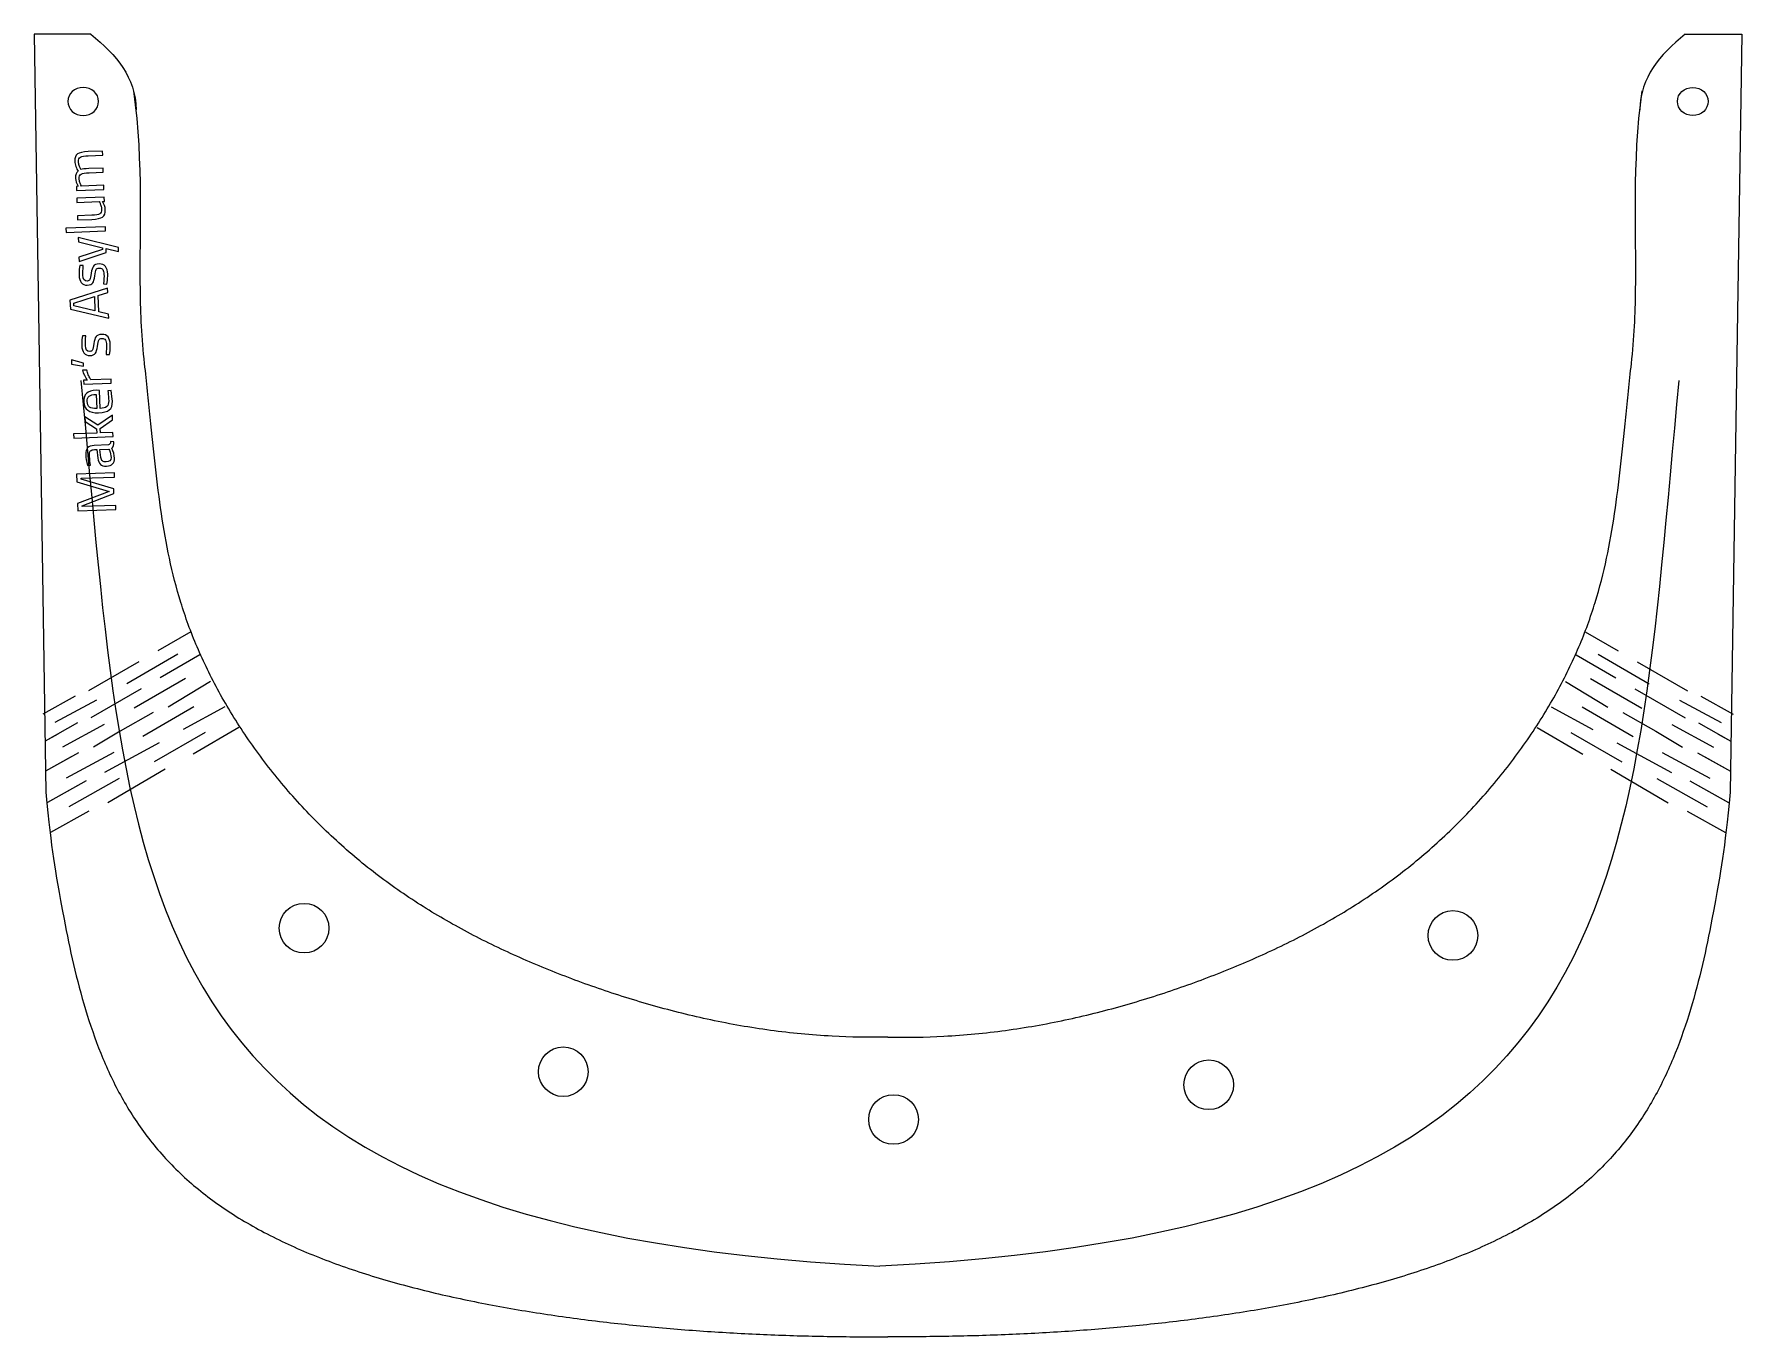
# Model space of a CAD drawing. Header units: millimetres. Extents: x -92 to 80, y -59 to 72.
import ezdxf

# ---------------------------------------------------------------- set-up
doc = ezdxf.new("R2010")
doc.units = ezdxf.units.MM
doc.header["$MEASUREMENT"] = 0
doc.layers.add('Layer 1', color=7, linetype='Continuous')

msp = doc.modelspace()

# ---------------------------------------------------------------- linework, layer by layer
at = {"layer": 'Layer 1', "color": 250, "lineweight": 18}
for centre in [(-64.4182, -18.1925), (51.293, -18.9286), (-38.3127, -32.6564), (26.692, -33.9714), (-5.053, -37.465)]:
    msp.add_ellipse(centre, major_axis=(0, 2.5), ratio=1, dxfattribs=at)
for points, knots in [([(-85.9034, 71.8621), (-85.9034, 71.8621), (-91.6088, 71.8621), (-91.6088, 71.8621), (-91.6088, 71.8621), (-91.6088, 71.8621), (-91.2074, 45.9201), (-91.2074, 45.9201)], [0, 0, 0, 0, 0.33333333, 0.33333333, 0.33333333, 0.33333333, 1, 1, 1, 1]), ([(74.6856, 71.8621), (74.6856, 71.8621), (80.391, 71.8621), (80.391, 71.8621), (80.391, 71.8621), (80.391, 71.8621), (79.9896, 45.9201), (79.9896, 45.9201)], [0, 0, 0, 0, 0.33333333, 0.33333333, 0.33333333, 0.33333333, 1, 1, 1, 1]), ([(-88.2185, 65.0807), (-88.2185, 65.8646), (-87.5239, 66.5), (-86.667, 66.5), (-86.667, 66.5), (-85.8101, 66.5), (-85.1156, 65.8646), (-85.1156, 65.0807), (-85.1156, 65.0807), (-85.1156, 64.297), (-85.8101, 63.6617), (-86.667, 63.6617), (-86.667, 63.6617), (-87.5239, 63.6617), (-88.2185, 64.297), (-88.2185, 65.0807)], [0, 0, 0, 0, 0.2, 0.2, 0.2, 0.2, 0.4, 0.4, 0.4, 0.4, 0.6, 0.6, 0.6, 0.6, 1, 1, 1, 1]), ([(77.0007, 65.0807), (77.0007, 65.8646), (76.3061, 66.5), (75.4492, 66.5), (75.4492, 66.5), (74.5923, 66.5), (73.8978, 65.8646), (73.8978, 65.0807), (73.8978, 65.0807), (73.8978, 64.297), (74.5923, 63.6617), (75.4492, 63.6617), (75.4492, 63.6617), (76.3061, 63.6617), (77.0007, 64.297), (77.0007, 65.0807)], [0, 0, 0, 0, 0.2, 0.2, 0.2, 0.2, 0.4, 0.4, 0.4, 0.4, 0.6, 0.6, 0.6, 0.6, 1, 1, 1, 1]), ([(-5.6089, -29.1601), (-7.5052, -29.2034), (-9.3842, -29.1745), (-11.2405, -29.0765), (-11.2405, -29.0765), (-13.3379, -28.9659), (-15.4064, -28.767), (-17.4411, -28.4905), (-17.4411, -28.4905), (-19.4759, -28.2141), (-21.4769, -27.8601), (-23.4411, -27.4422), (-23.4411, -27.4422), (-25.4054, -27.0243), (-27.333, -26.5422), (-29.2228, -26.0091), (-29.2228, -26.0091), (-31.1124, -25.4758), (-32.9641, -24.8913), (-34.7775, -24.2644), (-34.7775, -24.2644), (-36.5908, -23.6376), (-38.3659, -22.9686), (-40.1031, -22.2581), (-40.1031, -22.2581), (-41.8401, -21.5476), (-43.5391, -20.7958), (-45.2004, -19.9951), (-45.2004, -19.9951), (-46.8617, -19.1944), (-48.4851, -18.3448), (-50.0699, -17.4356), (-50.0699, -17.4356), (-51.6548, -16.5264), (-53.2009, -15.5577), (-54.7054, -14.5202), (-54.7054, -14.5202), (-56.2098, -13.4826), (-57.6725, -12.3762), (-59.0871, -11.1974), (-59.0871, -11.1974), (-60.5019, -10.0185), (-61.8687, -8.7672), (-63.1768, -7.4508), (-63.1768, -7.4508), (-64.485, -6.1344), (-65.7346, -4.7531), (-66.9109, -3.3264), (-66.9109, -3.3264), (-68.0871, -1.8996), (-69.1901, -0.4275), (-70.2061, 1.0666), (-70.2061, 1.0666), (-71.222, 2.5606), (-72.151, 4.0766), (-72.9836, 5.5931), (-72.9836, 5.5931), (-73.8166, 7.1096), (-74.5532, 8.6269), (-75.1934, 10.132), (-75.1934, 10.132), (-75.8336, 11.6373), (-76.3773, 13.1305), (-76.8377, 14.616), (-76.8377, 14.616), (-77.2981, 16.1013), (-77.6752, 17.5788), (-77.9922, 19.0651), (-77.9922, 19.0651), (-78.3091, 20.5513), (-78.5658, 22.0463), (-78.789, 23.5723), (-78.789, 23.5723), (-79.0121, 25.0983), (-79.2016, 26.6555), (-79.382, 28.2654), (-79.382, 28.2654), (-79.5625, 29.8754), (-79.7341, 31.5383), (-79.9134, 33.2687), (-79.9134, 33.2687), (-80.0928, 34.9992), (-80.2797, 36.7974), (-80.4843, 38.6718), (-80.4843, 38.6718), (-80.7658, 41.2493), (-80.8755, 43.6786), (-80.9112, 46.0515)], [0, 0, 0, 0, 0.04347826, 0.04347826, 0.04347826, 0.04347826, 0.08695652, 0.08695652, 0.08695652, 0.08695652, 0.13043478, 0.13043478, 0.13043478, 0.13043478, 0.17391304, 0.17391304, 0.17391304, 0.17391304, 0.2173913, 0.2173913, 0.2173913, 0.2173913, 0.26086957, 0.26086957, 0.26086957, 0.26086957, 0.30434783, 0.30434783, 0.30434783, 0.30434783, 0.34782609, 0.34782609, 0.34782609, 0.34782609, 0.39130435, 0.39130435, 0.39130435, 0.39130435, 0.43478261, 0.43478261, 0.43478261, 0.43478261, 0.47826087, 0.47826087, 0.47826087, 0.47826087, 0.52173913, 0.52173913, 0.52173913, 0.52173913, 0.56521739, 0.56521739, 0.56521739, 0.56521739, 0.60869565, 0.60869565, 0.60869565, 0.60869565, 0.65217391, 0.65217391, 0.65217391, 0.65217391, 0.69565217, 0.69565217, 0.69565217, 0.69565217, 0.73913043, 0.73913043, 0.73913043, 0.73913043, 0.7826087, 0.7826087, 0.7826087, 0.7826087, 0.82608696, 0.82608696, 0.82608696, 0.82608696, 0.86956522, 0.86956522, 0.86956522, 0.86956522, 0.91304348, 0.91304348, 0.91304348, 0.91304348, 1, 1, 1, 1]), ([(-5.6089, -29.1601), (-3.7126, -29.2034), (-1.8336, -29.1745), (0.0227, -29.0765), (0.0227, -29.0765), (2.1201, -28.9659), (4.1886, -28.767), (6.2233, -28.4905), (6.2233, -28.4905), (8.2581, -28.2141), (10.2591, -27.8601), (12.2233, -27.4422), (12.2233, -27.4422), (14.1876, -27.0243), (16.1152, -26.5422), (18.005, -26.0091), (18.005, -26.0091), (19.8946, -25.4758), (21.7463, -24.8913), (23.5597, -24.2644), (23.5597, -24.2644), (25.373, -23.6376), (27.1481, -22.9686), (28.8853, -22.2581), (28.8853, -22.2581), (30.6223, -21.5476), (32.3213, -20.7958), (33.9826, -19.9951), (33.9826, -19.9951), (35.6439, -19.1944), (37.2673, -18.3448), (38.8521, -17.4356), (38.8521, -17.4356), (40.437, -16.5264), (41.9831, -15.5577), (43.4876, -14.5202), (43.4876, -14.5202), (44.992, -13.4826), (46.4547, -12.3762), (47.8693, -11.1974), (47.8693, -11.1974), (49.2841, -10.0185), (50.6509, -8.7672), (51.959, -7.4508), (51.959, -7.4508), (53.2672, -6.1344), (54.5168, -4.7531), (55.6931, -3.3264), (55.6931, -3.3264), (56.8693, -1.8996), (57.9723, -0.4275), (58.9883, 1.0666), (58.9883, 1.0666), (60.0042, 2.5606), (60.9332, 4.0766), (61.7658, 5.5931), (61.7658, 5.5931), (62.5988, 7.1096), (63.3354, 8.6269), (63.9756, 10.132), (63.9756, 10.132), (64.6158, 11.6373), (65.1595, 13.1305), (65.6199, 14.616), (65.6199, 14.616), (66.0803, 16.1013), (66.4574, 17.5788), (66.7744, 19.0651), (66.7744, 19.0651), (67.0913, 20.5513), (67.348, 22.0463), (67.5712, 23.5723), (67.5712, 23.5723), (67.7943, 25.0983), (67.9838, 26.6555), (68.1642, 28.2654), (68.1642, 28.2654), (68.3447, 29.8754), (68.5163, 31.5383), (68.6956, 33.2687), (68.6956, 33.2687), (68.875, 34.9992), (69.0619, 36.7974), (69.2665, 38.6718), (69.2665, 38.6718), (69.548, 41.2493), (69.6577, 43.6786), (69.6934, 46.0515)], [0, 0, 0, 0, 0.04347826, 0.04347826, 0.04347826, 0.04347826, 0.08695652, 0.08695652, 0.08695652, 0.08695652, 0.13043478, 0.13043478, 0.13043478, 0.13043478, 0.17391304, 0.17391304, 0.17391304, 0.17391304, 0.2173913, 0.2173913, 0.2173913, 0.2173913, 0.26086957, 0.26086957, 0.26086957, 0.26086957, 0.30434783, 0.30434783, 0.30434783, 0.30434783, 0.34782609, 0.34782609, 0.34782609, 0.34782609, 0.39130435, 0.39130435, 0.39130435, 0.39130435, 0.43478261, 0.43478261, 0.43478261, 0.43478261, 0.47826087, 0.47826087, 0.47826087, 0.47826087, 0.52173913, 0.52173913, 0.52173913, 0.52173913, 0.56521739, 0.56521739, 0.56521739, 0.56521739, 0.60869565, 0.60869565, 0.60869565, 0.60869565, 0.65217391, 0.65217391, 0.65217391, 0.65217391, 0.69565217, 0.69565217, 0.69565217, 0.69565217, 0.73913043, 0.73913043, 0.73913043, 0.73913043, 0.7826087, 0.7826087, 0.7826087, 0.7826087, 0.82608696, 0.82608696, 0.82608696, 0.82608696, 0.86956522, 0.86956522, 0.86956522, 0.86956522, 0.91304348, 0.91304348, 0.91304348, 0.91304348, 1, 1, 1, 1]), ([(-90.4254, -4.4779), (-89.8285, -10.6997), (-89.6109, -11.8116), (-88.5962, -17.2799), (-88.5962, -17.2799), (-88.3122, -18.811), (-87.9961, -20.3398), (-87.6395, -21.8599), (-87.6395, -21.8599), (-87.283, -23.3801), (-86.8861, -24.8917), (-86.4346, -26.3836), (-86.4346, -26.3836), (-85.9829, -27.8756), (-85.4766, -29.3482), (-84.898, -30.787), (-84.898, -30.787), (-84.3193, -32.2259), (-83.6683, -33.6312), (-82.9282, -34.9889), (-82.9282, -34.9889), (-82.1881, -36.3465), (-81.359, -37.6564), (-80.4282, -38.906), (-80.4282, -38.906), (-79.4974, -40.1558), (-78.465, -41.3454), (-77.3273, -42.4672), (-77.3273, -42.4672), (-76.1897, -43.5889), (-74.9468, -44.643), (-73.6053, -45.6273), (-73.6053, -45.6273), (-72.2635, -46.6116), (-70.8233, -47.5263), (-69.2972, -48.3734), (-69.2972, -48.3734), (-67.7713, -49.2205), (-66.1596, -50), (-64.4794, -50.717), (-64.4794, -50.717), (-62.7992, -51.434), (-61.0506, -52.0886), (-59.2516, -52.6872), (-59.2516, -52.6872), (-57.4526, -53.2859), (-55.6035, -53.8288), (-53.7207, -54.3229), (-53.7207, -54.3229), (-51.8382, -54.8172), (-49.922, -55.2627), (-47.9848, -55.6656), (-47.9848, -55.6656), (-46.0476, -56.0688), (-44.0892, -56.4293), (-42.1184, -56.753), (-42.1184, -56.753), (-40.1478, -57.0767), (-38.1647, -57.3634), (-36.1745, -57.6176), (-36.1745, -57.6176), (-34.1847, -57.8718), (-32.1878, -58.0936), (-30.1873, -58.2865), (-30.1873, -58.2865), (-28.1867, -58.4794), (-26.1825, -58.6434), (-24.1758, -58.7814), (-24.1758, -58.7814), (-22.169, -58.9192), (-20.1598, -59.031), (-18.148, -59.118), (-18.148, -59.118), (-16.1363, -59.2052), (-14.1221, -59.2679), (-12.1045, -59.3066), (-12.1045, -59.3066), (-10.0871, -59.3453), (-8.0664, -59.36), (-6.0417, -59.3506), (-6.0417, -59.3506), (-5.8974, -59.3499), (-5.753, -59.349), (-5.6089, -59.3482)], [0, 0, 0, 0, 0.04545455, 0.04545455, 0.04545455, 0.04545455, 0.09090909, 0.09090909, 0.09090909, 0.09090909, 0.13636364, 0.13636364, 0.13636364, 0.13636364, 0.18181818, 0.18181818, 0.18181818, 0.18181818, 0.22727273, 0.22727273, 0.22727273, 0.22727273, 0.27272727, 0.27272727, 0.27272727, 0.27272727, 0.31818182, 0.31818182, 0.31818182, 0.31818182, 0.36363636, 0.36363636, 0.36363636, 0.36363636, 0.40909091, 0.40909091, 0.40909091, 0.40909091, 0.45454545, 0.45454545, 0.45454545, 0.45454545, 0.5, 0.5, 0.5, 0.5, 0.54545455, 0.54545455, 0.54545455, 0.54545455, 0.59090909, 0.59090909, 0.59090909, 0.59090909, 0.63636364, 0.63636364, 0.63636364, 0.63636364, 0.68181818, 0.68181818, 0.68181818, 0.68181818, 0.72727273, 0.72727273, 0.72727273, 0.72727273, 0.77272727, 0.77272727, 0.77272727, 0.77272727, 0.81818182, 0.81818182, 0.81818182, 0.81818182, 0.86363636, 0.86363636, 0.86363636, 0.86363636, 0.90909091, 0.90909091, 0.90909091, 0.90909091, 1, 1, 1, 1]), ([(79.2076, -4.4779), (78.6107, -10.6997), (78.3931, -11.8116), (77.3784, -17.2799), (77.3784, -17.2799), (77.0944, -18.811), (76.7783, -20.3398), (76.4217, -21.8599), (76.4217, -21.8599), (76.0652, -23.3801), (75.6683, -24.8917), (75.2168, -26.3836), (75.2168, -26.3836), (74.7651, -27.8756), (74.2588, -29.3482), (73.6802, -30.787), (73.6802, -30.787), (73.1015, -32.2259), (72.4505, -33.6312), (71.7104, -34.9889), (71.7104, -34.9889), (70.9703, -36.3465), (70.1412, -37.6564), (69.2104, -38.906), (69.2104, -38.906), (68.2796, -40.1558), (67.2472, -41.3454), (66.1095, -42.4672), (66.1095, -42.4672), (64.9719, -43.5889), (63.729, -44.643), (62.3875, -45.6273), (62.3875, -45.6273), (61.0457, -46.6116), (59.6055, -47.5263), (58.0794, -48.3734), (58.0794, -48.3734), (56.5535, -49.2205), (54.9418, -50), (53.2616, -50.717), (53.2616, -50.717), (51.5814, -51.434), (49.8328, -52.0886), (48.0338, -52.6872), (48.0338, -52.6872), (46.2348, -53.2859), (44.3857, -53.8288), (42.5029, -54.3229), (42.5029, -54.3229), (40.6204, -54.8172), (38.7042, -55.2627), (36.767, -55.6656), (36.767, -55.6656), (34.8298, -56.0688), (32.8714, -56.4293), (30.9006, -56.753), (30.9006, -56.753), (28.93, -57.0767), (26.9469, -57.3634), (24.9567, -57.6176), (24.9567, -57.6176), (22.9669, -57.8718), (20.97, -58.0936), (18.9695, -58.2865), (18.9695, -58.2865), (16.9689, -58.4794), (14.9647, -58.6434), (12.958, -58.7814), (12.958, -58.7814), (10.9512, -58.9192), (8.942, -59.031), (6.9302, -59.118), (6.9302, -59.118), (4.9185, -59.2052), (2.9043, -59.2679), (0.8867, -59.3066), (0.8867, -59.3066), (-1.1307, -59.3453), (-3.1514, -59.36), (-5.1761, -59.3506), (-5.1761, -59.3506), (-5.3204, -59.3499), (-5.4648, -59.349), (-5.6089, -59.3482)], [0, 0, 0, 0, 0.04545455, 0.04545455, 0.04545455, 0.04545455, 0.09090909, 0.09090909, 0.09090909, 0.09090909, 0.13636364, 0.13636364, 0.13636364, 0.13636364, 0.18181818, 0.18181818, 0.18181818, 0.18181818, 0.22727273, 0.22727273, 0.22727273, 0.22727273, 0.27272727, 0.27272727, 0.27272727, 0.27272727, 0.31818182, 0.31818182, 0.31818182, 0.31818182, 0.36363636, 0.36363636, 0.36363636, 0.36363636, 0.40909091, 0.40909091, 0.40909091, 0.40909091, 0.45454545, 0.45454545, 0.45454545, 0.45454545, 0.5, 0.5, 0.5, 0.5, 0.54545455, 0.54545455, 0.54545455, 0.54545455, 0.59090909, 0.59090909, 0.59090909, 0.59090909, 0.63636364, 0.63636364, 0.63636364, 0.63636364, 0.68181818, 0.68181818, 0.68181818, 0.68181818, 0.72727273, 0.72727273, 0.72727273, 0.72727273, 0.77272727, 0.77272727, 0.77272727, 0.77272727, 0.81818182, 0.81818182, 0.81818182, 0.81818182, 0.86363636, 0.86363636, 0.86363636, 0.86363636, 0.90909091, 0.90909091, 0.90909091, 0.90909091, 1, 1, 1, 1])]:
    msp.add_open_spline(points, degree=3, knots=knots, dxfattribs=at)
for points in [[(-85.9034, 71.8621), (-83.2864, 69.716), (-81.4118, 67.5518), (-81.337, 64.253)], [(74.6856, 71.8621), (72.0686, 69.716), (70.194, 67.5518), (70.1192, 64.253)], [(-80.9112, 45.9198), (-81.0095, 52.447), (-80.5483, 58.5494), (-81.564, 66.1462)], [(69.6934, 45.9198), (69.7917, 52.447), (69.3305, 58.5494), (70.3462, 66.1462)], [(-91.2074, 46.0518), (-91.2074, 46.0518), (-90.4254, -4.4779), (-90.4254, -4.4779)], [(79.9896, 46.0518), (79.9896, 46.0518), (79.2076, -4.4779), (79.2076, -4.4779)], [(-86.9064, 36.9905), (-81.8659, -14.8952), (-83.5763, -48.2974), (-6.4254, -52.244)], [(74.0555, 36.9905), (69.0151, -14.8952), (70.7255, -48.2974), (-6.4254, -52.244)], [(-75.8143, 11.6655), (-75.8143, 11.6655), (-79.1447, 9.7384), (-79.1447, 9.7384)], [(64.5965, 11.6655), (64.5965, 11.6655), (67.9269, 9.7384), (67.9269, 9.7384)], [(-81.0571, 8.6318), (-81.0571, 8.6318), (-86.1205, 5.7019), (-86.1205, 5.7019)], [(-77.1306, 9.4131), (-77.1306, 9.4131), (-82.2883, 6.4279), (-82.2883, 6.4279)], [(-74.9073, 9.3527), (-74.9073, 9.3527), (-78.9207, 7.0304), (-78.9207, 7.0304)], [(63.6895, 9.3527), (63.6895, 9.3527), (67.7029, 7.0304), (67.7029, 7.0304)], [(65.9128, 9.4131), (65.9128, 9.4131), (71.0705, 6.4279), (71.0705, 6.4279)], [(69.8393, 8.6318), (69.8393, 8.6318), (74.9027, 5.7019), (74.9027, 5.7019)], [(-76.381, 6.9437), (-76.381, 6.9437), (-81.5387, 3.9585), (-81.5387, 3.9585)], [(65.1632, 6.9437), (65.1632, 6.9437), (70.3209, 3.9585), (70.3209, 3.9585)], [(-87.4725, 5.1823), (-87.4725, 5.1823), (-90.7287, 3.3537), (-90.7287, 3.3537)], [(-80.8331, 5.9238), (-80.8331, 5.9238), (-85.8965, 2.9939), (-85.8965, 2.9939)], [(-73.8454, 6.6409), (-73.8454, 6.6409), (-78.122, 4.0823), (-78.122, 4.0823)], [(62.6276, 6.6409), (62.6276, 6.6409), (66.9042, 4.0823), (66.9042, 4.0823)], [(69.6153, 5.9238), (69.6153, 5.9238), (74.6787, 2.9939), (74.6787, 2.9939)], [(76.2547, 5.1823), (76.2547, 5.1823), (79.5109, 3.3537), (79.5109, 3.3537)], [(-85.3153, 4.7873), (-85.3153, 4.7873), (-89.5172, 2.5099), (-89.5172, 2.5099)], [(-79.6134, 3.5239), (-79.6134, 3.5239), (-82.9371, 1.6575), (-82.9371, 1.6575)], [(-75.5203, 4.0891), (-75.5203, 4.0891), (-80.678, 1.1039), (-80.678, 1.1039)], [(-72.3987, 4.1098), (-72.3987, 4.1098), (-76.5998, 1.8115), (-76.5998, 1.8115)], [(61.1809, 4.1098), (61.1809, 4.1098), (65.382, 1.8115), (65.382, 1.8115)], [(64.3025, 4.0891), (64.3025, 4.0891), (69.4602, 1.1039), (69.4602, 1.1039)], [(68.3956, 3.5239), (68.3956, 3.5239), (71.7193, 1.6575), (71.7193, 1.6575)], [(74.0975, 4.7873), (74.0975, 4.7873), (78.2994, 2.5099), (78.2994, 2.5099)], [(-87.2485, 2.4743), (-87.2485, 2.4743), (-90.5047, 0.6457), (-90.5047, 0.6457)], [(-84.5657, 2.3179), (-84.5657, 2.3179), (-88.7676, 0.0405), (-88.7676, 0.0405)], [(-71.0054, 2.0117), (-71.0054, 2.0117), (-75.606, -0.6751), (-75.606, -0.6751)], [(59.7876, 2.0117), (59.7876, 2.0117), (64.3882, -0.6751), (64.3882, -0.6751)], [(73.3479, 2.3179), (73.3479, 2.3179), (77.5498, 0.0405), (77.5498, 0.0405)], [(76.0307, 2.4743), (76.0307, 2.4743), (79.2869, 0.6457), (79.2869, 0.6457)], [(-89.2388, 1.3567), (-89.2388, 1.3567), (-90.5047, 0.6458), (-90.5047, 0.6458)], [(-82.9371, 1.6575), (-82.9371, 1.6575), (-85.6427, 0.0388), (-85.6427, 0.0388)], [(-79.0341, 0.4798), (-79.0341, 0.4798), (-84.5201, -2.5214), (-84.5201, -2.5214)], [(-74.3738, 1.5314), (-74.3738, 1.5314), (-79.5315, -1.4538), (-79.5315, -1.4538)], [(63.156, 1.5314), (63.156, 1.5314), (68.3137, -1.4538), (68.3137, -1.4538)], [(67.8163, 0.4798), (67.8163, 0.4798), (73.3023, -2.5214), (73.3023, -2.5214)], [(71.7193, 1.6575), (71.7193, 1.6575), (74.4249, 0.0388), (74.4249, 0.0388)], [(78.021, 1.3567), (78.021, 1.3567), (79.2869, 0.6458), (79.2869, 0.6458)], [(-87.1341, -0.5196), (-87.1341, -0.5196), (-90.4578, -2.386), (-90.4578, -2.386)], [(-87.897, -0.9481), (-87.897, -0.9481), (-90.4578, -2.3861), (-90.4578, -2.3861)], [(-83.5959, -0.5019), (-83.5959, -0.5019), (-88.3874, -3.0988), (-88.3874, -3.0988)], [(72.3781, -0.5019), (72.3781, -0.5019), (77.1696, -3.0988), (77.1696, -3.0988)], [(75.9163, -0.5196), (75.9163, -0.5196), (79.24, -2.386), (79.24, -2.386)], [(76.6792, -0.9481), (76.6792, -0.9481), (79.24, -2.3861), (79.24, -2.3861)], [(-86.3849, -3.3489), (-86.3849, -3.3489), (-90.2482, -5.5183), (-90.2482, -5.5183)], [(-83.0429, -3.1253), (-83.0429, -3.1253), (-88.1114, -5.966), (-88.1114, -5.966)], [(-78.3992, -2.1896), (-78.3992, -2.1896), (-84.1845, -5.5683), (-84.1845, -5.5683)], [(67.1814, -2.1896), (67.1814, -2.1896), (72.9667, -5.5683), (72.9667, -5.5683)], [(71.8251, -3.1253), (71.8251, -3.1253), (76.8936, -5.966), (76.8936, -5.966)], [(75.1671, -3.3489), (75.1671, -3.3489), (79.0304, -5.5183), (79.0304, -5.5183)], [(-86.6164, -3.4789), (-86.6164, -3.4789), (-90.2482, -5.5183), (-90.2482, -5.5183)], [(75.3986, -3.4789), (75.3986, -3.4789), (79.0304, -5.5183), (79.0304, -5.5183)], [(-86.1036, -6.3934), (-86.1036, -6.3934), (-89.9545, -8.556), (-89.9545, -8.556)], [(74.8858, -6.3934), (74.8858, -6.3934), (78.7367, -8.556), (78.7367, -8.556)]]:
    msp.add_open_spline(points, degree=3, dxfattribs=at)
at = {"layer": 'Layer 1', "color": 240, "lineweight": 18}
for points, knots in [([(-84.592, 56.6391), (-84.592, 56.6391), (-84.5766, 56.224), (-84.5766, 56.224), (-84.5766, 56.224), (-84.5766, 56.224), (-87.3441, 56.1213), (-87.3441, 56.1213), (-87.3441, 56.1213), (-87.3441, 56.1213), (-87.3593, 56.5309), (-87.3593, 56.5309), (-87.3593, 56.5309), (-87.3593, 56.5309), (-87.1657, 56.5381), (-87.1657, 56.5381), (-87.1657, 56.5381), (-87.342, 56.8087), (-87.4349, 57.075), (-87.4447, 57.337), (-87.4447, 57.337), (-87.4574, 57.6802), (-87.3723, 57.9235), (-87.1892, 58.067), (-87.1892, 58.067), (-87.2674, 58.1861), (-87.3388, 58.3413), (-87.4032, 58.533), (-87.4032, 58.533), (-87.4675, 58.7246), (-87.5024, 58.8941), (-87.5079, 59.0417), (-87.5079, 59.0417), (-87.5216, 59.4108), (-87.4322, 59.6626), (-87.2394, 59.7972), (-87.2394, 59.7972), (-87.0468, 59.9319), (-86.6939, 60.0087), (-86.1811, 60.0277), (-86.1811, 60.0277), (-86.1811, 60.0277), (-84.7198, 60.0819), (-84.7198, 60.0819), (-84.7198, 60.0819), (-84.7198, 60.0819), (-84.7044, 59.6668), (-84.7044, 59.6668), (-84.7044, 59.6668), (-84.7044, 59.6668), (-86.1546, 59.613), (-86.1546, 59.613), (-86.1546, 59.613), (-86.5383, 59.5988), (-86.7999, 59.5521), (-86.9392, 59.473), (-86.9392, 59.473), (-87.0786, 59.394), (-87.1437, 59.2345), (-87.1348, 58.9946), (-87.1348, 58.9946), (-87.1303, 58.8729), (-87.1082, 58.7481), (-87.0683, 58.6203), (-87.0683, 58.6203), (-87.0284, 58.4923), (-86.9906, 58.394), (-86.9548, 58.3252), (-86.9548, 58.3252), (-86.9548, 58.3252), (-86.9011, 58.2218), (-86.9011, 58.2218), (-86.9011, 58.2218), (-86.7811, 58.2743), (-86.5126, 58.3082), (-86.0956, 58.3237), (-86.0956, 58.3237), (-86.0956, 58.3237), (-84.6565, 58.3771), (-84.6565, 58.3771), (-84.6565, 58.3771), (-84.6565, 58.3771), (-84.6411, 57.962), (-84.6411, 57.962), (-84.6411, 57.962), (-84.6411, 57.962), (-86.0691, 57.909), (-86.0691, 57.909), (-86.0691, 57.909), (-86.4677, 57.8942), (-86.7366, 57.8482), (-86.8761, 57.771), (-86.8761, 57.771), (-87.0155, 57.6938), (-87.0806, 57.5334), (-87.0716, 57.2898), (-87.0716, 57.2898), (-87.0672, 57.1718), (-87.0452, 57.0515), (-87.0055, 56.9292), (-87.0055, 56.9292), (-86.9659, 56.8069), (-86.9283, 56.7131), (-86.8925, 56.648), (-86.8925, 56.648), (-86.8925, 56.648), (-86.8393, 56.5557), (-86.8393, 56.5557), (-86.8393, 56.5557), (-86.8393, 56.5557), (-84.592, 56.6391), (-84.592, 56.6391)], [0, 0, 0, 0, 0.03448276, 0.03448276, 0.03448276, 0.03448276, 0.06896552, 0.06896552, 0.06896552, 0.06896552, 0.10344828, 0.10344828, 0.10344828, 0.10344828, 0.13793103, 0.13793103, 0.13793103, 0.13793103, 0.17241379, 0.17241379, 0.17241379, 0.17241379, 0.20689655, 0.20689655, 0.20689655, 0.20689655, 0.24137931, 0.24137931, 0.24137931, 0.24137931, 0.27586207, 0.27586207, 0.27586207, 0.27586207, 0.31034483, 0.31034483, 0.31034483, 0.31034483, 0.34482759, 0.34482759, 0.34482759, 0.34482759, 0.37931034, 0.37931034, 0.37931034, 0.37931034, 0.4137931, 0.4137931, 0.4137931, 0.4137931, 0.44827586, 0.44827586, 0.44827586, 0.44827586, 0.48275862, 0.48275862, 0.48275862, 0.48275862, 0.51724138, 0.51724138, 0.51724138, 0.51724138, 0.55172414, 0.55172414, 0.55172414, 0.55172414, 0.5862069, 0.5862069, 0.5862069, 0.5862069, 0.62068966, 0.62068966, 0.62068966, 0.62068966, 0.65517241, 0.65517241, 0.65517241, 0.65517241, 0.68965517, 0.68965517, 0.68965517, 0.68965517, 0.72413793, 0.72413793, 0.72413793, 0.72413793, 0.75862069, 0.75862069, 0.75862069, 0.75862069, 0.79310345, 0.79310345, 0.79310345, 0.79310345, 0.82758621, 0.82758621, 0.82758621, 0.82758621, 0.86206897, 0.86206897, 0.86206897, 0.86206897, 0.89655172, 0.89655172, 0.89655172, 0.89655172, 0.93103448, 0.93103448, 0.93103448, 0.93103448, 1, 1, 1, 1]), ([(-87.2992, 54.909), (-87.2992, 54.909), (-87.3146, 55.3243), (-87.3146, 55.3243), (-87.3146, 55.3243), (-87.3146, 55.3243), (-84.5471, 55.4269), (-84.5471, 55.4269), (-84.5471, 55.4269), (-84.5471, 55.4269), (-84.5317, 55.0117), (-84.5317, 55.0117), (-84.5317, 55.0117), (-84.5317, 55.0117), (-84.7254, 55.0045), (-84.7254, 55.0045), (-84.7254, 55.0045), (-84.5491, 54.734), (-84.4559, 54.464), (-84.4459, 54.1946), (-84.4459, 54.1946), (-84.4319, 53.8182), (-84.5205, 53.5646), (-84.7115, 53.4338), (-84.7115, 53.4338), (-84.9025, 53.3029), (-85.2618, 53.2276), (-85.7894, 53.208), (-85.7894, 53.208), (-85.7894, 53.208), (-87.2341, 53.1544), (-87.2341, 53.1544), (-87.2341, 53.1544), (-87.2341, 53.1544), (-87.2495, 53.5696), (-87.2495, 53.5696), (-87.2495, 53.5696), (-87.2495, 53.5696), (-85.8103, 53.623), (-85.8103, 53.623), (-85.8103, 53.623), (-85.4081, 53.6379), (-85.1401, 53.6829), (-85.0062, 53.7582), (-85.0062, 53.7582), (-84.8722, 53.8333), (-84.8098, 53.9945), (-84.819, 54.2417), (-84.819, 54.2417), (-84.8235, 54.3636), (-84.8457, 54.4865), (-84.8853, 54.6106), (-84.8853, 54.6106), (-84.9251, 54.7348), (-84.9628, 54.8295), (-84.9984, 54.8946), (-84.9984, 54.8946), (-84.9984, 54.8946), (-85.052, 54.9924), (-85.052, 54.9924), (-85.052, 54.9924), (-85.052, 54.9924), (-87.2992, 54.909), (-87.2992, 54.909)], [0, 0, 0, 0, 0.05882353, 0.05882353, 0.05882353, 0.05882353, 0.11764706, 0.11764706, 0.11764706, 0.11764706, 0.17647059, 0.17647059, 0.17647059, 0.17647059, 0.23529412, 0.23529412, 0.23529412, 0.23529412, 0.29411765, 0.29411765, 0.29411765, 0.29411765, 0.35294118, 0.35294118, 0.35294118, 0.35294118, 0.41176471, 0.41176471, 0.41176471, 0.41176471, 0.47058824, 0.47058824, 0.47058824, 0.47058824, 0.52941176, 0.52941176, 0.52941176, 0.52941176, 0.58823529, 0.58823529, 0.58823529, 0.58823529, 0.64705882, 0.64705882, 0.64705882, 0.64705882, 0.70588235, 0.70588235, 0.70588235, 0.70588235, 0.76470588, 0.76470588, 0.76470588, 0.76470588, 0.82352941, 0.82352941, 0.82352941, 0.82352941, 0.88235294, 0.88235294, 0.88235294, 0.88235294, 1, 1, 1, 1]), ([(-84.4214, 52.0394), (-84.4214, 52.0394), (-88.3955, 51.8919), (-88.3955, 51.8919), (-88.3955, 51.8919), (-88.3955, 51.8919), (-88.4109, 52.3071), (-88.4109, 52.3071), (-88.4109, 52.3071), (-88.4109, 52.3071), (-84.4368, 52.4546), (-84.4368, 52.4546), (-84.4368, 52.4546), (-84.4368, 52.4546), (-84.4214, 52.0394), (-84.4214, 52.0394)], [0, 0, 0, 0, 0.2, 0.2, 0.2, 0.2, 0.4, 0.4, 0.4, 0.4, 0.6, 0.6, 0.6, 0.6, 1, 1, 1, 1]), ([(-87.0788, 48.9699), (-87.0788, 48.9699), (-87.0942, 49.385), (-87.0942, 49.385), (-87.0942, 49.385), (-87.0942, 49.385), (-84.7121, 50.1663), (-84.7121, 50.1663), (-84.7121, 50.1663), (-84.7121, 50.1663), (-84.7189, 50.3489), (-84.7189, 50.3489), (-84.7189, 50.3489), (-84.7189, 50.3489), (-87.1525, 50.957), (-87.1525, 50.957), (-87.1525, 50.957), (-87.1525, 50.957), (-87.1679, 51.3722), (-87.1679, 51.3722), (-87.1679, 51.3722), (-87.1679, 51.3722), (-83.129, 50.3691), (-83.129, 50.3691), (-83.129, 50.3691), (-83.129, 50.3691), (-83.1136, 49.9539), (-83.1136, 49.9539), (-83.1136, 49.9539), (-83.1136, 49.9539), (-84.3557, 50.2682), (-84.3557, 50.2682), (-84.3557, 50.2682), (-84.3557, 50.2682), (-84.3405, 49.8586), (-84.3405, 49.8586), (-84.3405, 49.8586), (-84.3405, 49.8586), (-87.0788, 48.9699), (-87.0788, 48.9699)], [0, 0, 0, 0, 0.09090909, 0.09090909, 0.09090909, 0.09090909, 0.18181818, 0.18181818, 0.18181818, 0.18181818, 0.27272727, 0.27272727, 0.27272727, 0.27272727, 0.36363636, 0.36363636, 0.36363636, 0.36363636, 0.45454545, 0.45454545, 0.45454545, 0.45454545, 0.54545455, 0.54545455, 0.54545455, 0.54545455, 0.63636364, 0.63636364, 0.63636364, 0.63636364, 0.72727273, 0.72727273, 0.72727273, 0.72727273, 0.81818182, 0.81818182, 0.81818182, 0.81818182, 1, 1, 1, 1]), ([(-86.7114, 47.5812), (-86.6964, 47.179), (-86.5488, 46.9831), (-86.2684, 46.9935), (-86.2684, 46.9935), (-86.1392, 46.9983), (-86.0495, 47.0478), (-85.9995, 47.142), (-85.9995, 47.142), (-85.9495, 47.2363), (-85.9019, 47.4486), (-85.8568, 47.7792), (-85.8568, 47.7792), (-85.8118, 48.1097), (-85.7402, 48.3452), (-85.642, 48.4856), (-85.642, 48.4856), (-85.5437, 48.6259), (-85.3525, 48.7013), (-85.0684, 48.7119), (-85.0684, 48.7119), (-84.7842, 48.7224), (-84.5723, 48.6388), (-84.4327, 48.4611), (-84.4327, 48.4611), (-84.2931, 48.2834), (-84.2168, 48.0193), (-84.2038, 47.6687), (-84.2038, 47.6687), (-84.1953, 47.4399), (-84.2112, 47.1696), (-84.2513, 46.8577), (-84.2513, 46.8577), (-84.2513, 46.8577), (-84.2729, 46.6906), (-84.2729, 46.6906), (-84.2729, 46.6906), (-84.2729, 46.6906), (-84.6334, 46.6994), (-84.6334, 46.6994), (-84.6334, 46.6994), (-84.5863, 47.1224), (-84.5667, 47.4409), (-84.5746, 47.655), (-84.5746, 47.655), (-84.5826, 47.8689), (-84.6228, 48.0309), (-84.6952, 48.141), (-84.6952, 48.141), (-84.7677, 48.251), (-84.8842, 48.303), (-85.0447, 48.2971), (-85.0447, 48.2971), (-85.2051, 48.2911), (-85.3123, 48.2391), (-85.3659, 48.1411), (-85.3659, 48.1411), (-85.4195, 48.043), (-85.4662, 47.8306), (-85.5058, 47.504), (-85.5058, 47.504), (-85.5454, 47.1773), (-85.6125, 46.9439), (-85.707, 46.8037), (-85.707, 46.8037), (-85.8016, 46.6635), (-85.9836, 46.5884), (-86.253, 46.5784), (-86.253, 46.5784), (-86.5223, 46.5684), (-86.7251, 46.656), (-86.8613, 46.8412), (-86.8613, 46.8412), (-86.9975, 47.0265), (-87.0708, 47.2611), (-87.0814, 47.5454), (-87.0814, 47.5454), (-87.0897, 47.7704), (-87.0744, 48.0537), (-87.0354, 48.395), (-87.0354, 48.395), (-87.0354, 48.395), (-87.0134, 48.5511), (-87.0134, 48.5511), (-87.0134, 48.5511), (-87.0134, 48.5511), (-86.6588, 48.5531), (-86.6588, 48.5531), (-86.6588, 48.5531), (-86.7026, 48.1413), (-86.7201, 47.8173), (-86.7114, 47.5812)], [0, 0, 0, 0, 0.04166667, 0.04166667, 0.04166667, 0.04166667, 0.08333333, 0.08333333, 0.08333333, 0.08333333, 0.125, 0.125, 0.125, 0.125, 0.16666667, 0.16666667, 0.16666667, 0.16666667, 0.20833333, 0.20833333, 0.20833333, 0.20833333, 0.25, 0.25, 0.25, 0.25, 0.29166667, 0.29166667, 0.29166667, 0.29166667, 0.33333333, 0.33333333, 0.33333333, 0.33333333, 0.375, 0.375, 0.375, 0.375, 0.41666667, 0.41666667, 0.41666667, 0.41666667, 0.45833333, 0.45833333, 0.45833333, 0.45833333, 0.5, 0.5, 0.5, 0.5, 0.54166667, 0.54166667, 0.54166667, 0.54166667, 0.58333333, 0.58333333, 0.58333333, 0.58333333, 0.625, 0.625, 0.625, 0.625, 0.66666667, 0.66666667, 0.66666667, 0.66666667, 0.70833333, 0.70833333, 0.70833333, 0.70833333, 0.75, 0.75, 0.75, 0.75, 0.79166667, 0.79166667, 0.79166667, 0.79166667, 0.83333333, 0.83333333, 0.83333333, 0.83333333, 0.875, 0.875, 0.875, 0.875, 0.91666667, 0.91666667, 0.91666667, 0.91666667, 1, 1, 1, 1]), ([(-84.0949, 43.2385), (-84.0949, 43.2385), (-87.9641, 44.1481), (-87.9641, 44.1481), (-87.9641, 44.1481), (-87.9641, 44.1481), (-87.9986, 45.078), (-87.9986, 45.078), (-87.9986, 45.078), (-87.9986, 45.078), (-84.2074, 46.2718), (-84.2074, 46.2718), (-84.2074, 46.2718), (-84.2074, 46.2718), (-84.1918, 45.8511), (-84.1918, 45.8511), (-84.1918, 45.8511), (-84.1918, 45.8511), (-85.1667, 45.5378), (-85.1667, 45.5378), (-85.1667, 45.5378), (-85.1667, 45.5378), (-85.106, 43.8994), (-85.106, 43.8994), (-85.106, 43.8994), (-85.106, 43.8994), (-84.1105, 43.6592), (-84.1105, 43.6592), (-84.1105, 43.6592), (-84.1105, 43.6592), (-84.0949, 43.2385), (-84.0949, 43.2385)], [0, 0, 0, 0, 0.11111111, 0.11111111, 0.11111111, 0.11111111, 0.22222222, 0.22222222, 0.22222222, 0.22222222, 0.33333333, 0.33333333, 0.33333333, 0.33333333, 0.44444444, 0.44444444, 0.44444444, 0.44444444, 0.55555556, 0.55555556, 0.55555556, 0.55555556, 0.66666667, 0.66666667, 0.66666667, 0.66666667, 0.77777778, 0.77777778, 0.77777778, 0.77777778, 1, 1, 1, 1]), ([(-87.6108, 44.4827), (-87.6108, 44.4827), (-85.4914, 43.9794), (-85.4914, 43.9794), (-85.4914, 43.9794), (-85.4914, 43.9794), (-85.5452, 45.4296), (-85.5452, 45.4296), (-85.5452, 45.4296), (-85.5452, 45.4296), (-87.6215, 44.7705), (-87.6215, 44.7705), (-87.6215, 44.7705), (-87.6215, 44.7705), (-87.6108, 44.4827), (-87.6108, 44.4827)], [0, 0, 0, 0, 0.2, 0.2, 0.2, 0.2, 0.4, 0.4, 0.4, 0.4, 0.6, 0.6, 0.6, 0.6, 1, 1, 1, 1]), ([(-86.4483, 40.4907), (-86.4334, 40.0885), (-86.2857, 39.8926), (-86.0053, 39.903), (-86.0053, 39.903), (-85.8761, 39.9078), (-85.7865, 39.9572), (-85.7364, 40.0515), (-85.7364, 40.0515), (-85.6864, 40.1458), (-85.6388, 40.3581), (-85.5937, 40.6887), (-85.5937, 40.6887), (-85.5488, 41.0192), (-85.4772, 41.2547), (-85.3789, 41.395), (-85.3789, 41.395), (-85.2806, 41.5354), (-85.0894, 41.6108), (-84.8053, 41.6214), (-84.8053, 41.6214), (-84.5212, 41.6319), (-84.3092, 41.5483), (-84.1697, 41.3706), (-84.1697, 41.3706), (-84.0301, 41.1929), (-83.9537, 40.9288), (-83.9407, 40.5782), (-83.9407, 40.5782), (-83.9322, 40.3494), (-83.9481, 40.0791), (-83.9883, 39.7672), (-83.9883, 39.7672), (-83.9883, 39.7672), (-84.0098, 39.6001), (-84.0098, 39.6001), (-84.0098, 39.6001), (-84.0098, 39.6001), (-84.3704, 39.6089), (-84.3704, 39.6089), (-84.3704, 39.6089), (-84.3232, 40.0318), (-84.3036, 40.3504), (-84.3116, 40.5644), (-84.3116, 40.5644), (-84.3195, 40.7784), (-84.3597, 40.9404), (-84.4322, 41.0505), (-84.4322, 41.0505), (-84.5046, 41.1605), (-84.6211, 41.2125), (-84.7816, 41.2066), (-84.7816, 41.2066), (-84.9421, 41.2006), (-85.0492, 41.1486), (-85.1028, 41.0505), (-85.1028, 41.0505), (-85.1564, 40.9525), (-85.2031, 40.7401), (-85.2427, 40.4135), (-85.2427, 40.4135), (-85.2823, 40.0868), (-85.3494, 39.8534), (-85.444, 39.7132), (-85.444, 39.7132), (-85.5385, 39.573), (-85.7205, 39.4979), (-85.9899, 39.4879), (-85.9899, 39.4879), (-86.2592, 39.4779), (-86.462, 39.5654), (-86.5983, 39.7507), (-86.5983, 39.7507), (-86.7344, 39.936), (-86.8078, 40.1706), (-86.8183, 40.4548), (-86.8183, 40.4548), (-86.8267, 40.6799), (-86.8114, 40.9631), (-86.7723, 41.3045), (-86.7723, 41.3045), (-86.7723, 41.3045), (-86.7504, 41.4605), (-86.7504, 41.4605), (-86.7504, 41.4605), (-86.7504, 41.4605), (-86.3957, 41.4626), (-86.3957, 41.4626), (-86.3957, 41.4626), (-86.4396, 41.0508), (-86.4571, 40.7268), (-86.4483, 40.4907)], [0, 0, 0, 0, 0.04166667, 0.04166667, 0.04166667, 0.04166667, 0.08333333, 0.08333333, 0.08333333, 0.08333333, 0.125, 0.125, 0.125, 0.125, 0.16666667, 0.16666667, 0.16666667, 0.16666667, 0.20833333, 0.20833333, 0.20833333, 0.20833333, 0.25, 0.25, 0.25, 0.25, 0.29166667, 0.29166667, 0.29166667, 0.29166667, 0.33333333, 0.33333333, 0.33333333, 0.33333333, 0.375, 0.375, 0.375, 0.375, 0.41666667, 0.41666667, 0.41666667, 0.41666667, 0.45833333, 0.45833333, 0.45833333, 0.45833333, 0.5, 0.5, 0.5, 0.5, 0.54166667, 0.54166667, 0.54166667, 0.54166667, 0.58333333, 0.58333333, 0.58333333, 0.58333333, 0.625, 0.625, 0.625, 0.625, 0.66666667, 0.66666667, 0.66666667, 0.66666667, 0.70833333, 0.70833333, 0.70833333, 0.70833333, 0.75, 0.75, 0.75, 0.75, 0.79166667, 0.79166667, 0.79166667, 0.79166667, 0.83333333, 0.83333333, 0.83333333, 0.83333333, 0.875, 0.875, 0.875, 0.875, 0.91666667, 0.91666667, 0.91666667, 0.91666667, 1, 1, 1, 1]), ([(-86.6259, 38.4057), (-86.6259, 38.4057), (-87.8471, 38.6042), (-87.8471, 38.6042), (-87.8471, 38.6042), (-87.8471, 38.6042), (-87.8633, 39.0414), (-87.8633, 39.0414), (-87.8633, 39.0414), (-87.8633, 39.0414), (-86.638, 38.7322), (-86.638, 38.7322), (-86.638, 38.7322), (-86.638, 38.7322), (-86.6259, 38.4057), (-86.6259, 38.4057)], [0, 0, 0, 0, 0.2, 0.2, 0.2, 0.2, 0.4, 0.4, 0.4, 0.4, 0.6, 0.6, 0.6, 0.6, 1, 1, 1, 1]), ([(-83.8521, 36.696), (-83.8521, 36.696), (-86.6196, 36.5933), (-86.6196, 36.5933), (-86.6196, 36.5933), (-86.6196, 36.5933), (-86.6348, 37.003), (-86.6348, 37.003), (-86.6348, 37.003), (-86.6348, 37.003), (-86.2585, 37.0169), (-86.2585, 37.0169), (-86.2585, 37.0169), (-86.4918, 37.3297), (-86.6501, 37.662), (-86.7334, 38.0136), (-86.7334, 38.0136), (-86.7334, 38.0136), (-86.3126, 38.0292), (-86.3126, 38.0292), (-86.3126, 38.0292), (-86.2774, 37.8753), (-86.2253, 37.7156), (-86.1563, 37.55), (-86.1563, 37.55), (-86.0874, 37.3844), (-86.0273, 37.2583), (-85.976, 37.1715), (-85.976, 37.1715), (-85.976, 37.1715), (-85.8989, 37.0358), (-85.8989, 37.0358), (-85.8989, 37.0358), (-85.8989, 37.0358), (-83.8675, 37.1111), (-83.8675, 37.1111), (-83.8675, 37.1111), (-83.8675, 37.1111), (-83.8521, 36.696), (-83.8521, 36.696)], [0, 0, 0, 0, 0.09090909, 0.09090909, 0.09090909, 0.09090909, 0.18181818, 0.18181818, 0.18181818, 0.18181818, 0.27272727, 0.27272727, 0.27272727, 0.27272727, 0.36363636, 0.36363636, 0.36363636, 0.36363636, 0.45454545, 0.45454545, 0.45454545, 0.45454545, 0.54545455, 0.54545455, 0.54545455, 0.54545455, 0.63636364, 0.63636364, 0.63636364, 0.63636364, 0.72727273, 0.72727273, 0.72727273, 0.72727273, 0.81818182, 0.81818182, 0.81818182, 0.81818182, 1, 1, 1, 1]), ([(-84.1614, 35.77), (-84.1614, 35.77), (-84.1839, 35.93), (-84.1839, 35.93), (-84.1839, 35.93), (-84.1839, 35.93), (-83.8578, 35.9531), (-83.8578, 35.9531), (-83.8578, 35.9531), (-83.7832, 35.5347), (-83.7403, 35.1759), (-83.7292, 34.877), (-83.7292, 34.877), (-83.7144, 34.4785), (-83.8193, 34.192), (-84.0437, 34.0174), (-84.0437, 34.0174), (-84.2682, 33.8427), (-84.624, 33.7464), (-85.1111, 33.7283), (-85.1111, 33.7283), (-86.0816, 33.6923), (-86.5811, 34.0599), (-86.6097, 34.8312), (-86.6097, 34.8312), (-86.6235, 35.2038), (-86.5296, 35.4863), (-86.328, 35.6785), (-86.328, 35.6785), (-86.1264, 35.8708), (-85.8022, 35.9752), (-85.3557, 35.9918), (-85.3557, 35.9918), (-85.3557, 35.9918), (-85.0394, 35.9813), (-85.0394, 35.9813), (-85.0394, 35.9813), (-85.0394, 35.9813), (-84.9717, 34.1548), (-84.9717, 34.1548), (-84.9717, 34.1548), (-84.6654, 34.1661), (-84.4405, 34.2299), (-84.297, 34.3461), (-84.297, 34.3461), (-84.1535, 34.4622), (-84.0869, 34.6578), (-84.0971, 34.9327), (-84.0971, 34.9327), (-84.1073, 35.2076), (-84.1288, 35.4867), (-84.1614, 35.77)], [0, 0, 0, 0, 0.07142857, 0.07142857, 0.07142857, 0.07142857, 0.14285714, 0.14285714, 0.14285714, 0.14285714, 0.21428571, 0.21428571, 0.21428571, 0.21428571, 0.28571429, 0.28571429, 0.28571429, 0.28571429, 0.35714286, 0.35714286, 0.35714286, 0.35714286, 0.42857143, 0.42857143, 0.42857143, 0.42857143, 0.5, 0.5, 0.5, 0.5, 0.57142857, 0.57142857, 0.57142857, 0.57142857, 0.64285714, 0.64285714, 0.64285714, 0.64285714, 0.71428571, 0.71428571, 0.71428571, 0.71428571, 0.78571429, 0.78571429, 0.78571429, 0.78571429, 0.85714286, 0.85714286, 0.85714286, 0.85714286, 1, 1, 1, 1]), ([(-85.357, 35.5761), (-85.6965, 35.5635), (-85.9343, 35.5001), (-86.0705, 35.3861), (-86.0705, 35.3861), (-86.2066, 35.2719), (-86.2702, 35.0923), (-86.2611, 34.8468), (-86.2611, 34.8468), (-86.252, 34.6015), (-86.1713, 34.4198), (-86.0191, 34.3016), (-86.0191, 34.3016), (-85.867, 34.1835), (-85.6285, 34.1286), (-85.3036, 34.1369), (-85.3036, 34.1369), (-85.3036, 34.1369), (-85.357, 35.5761), (-85.357, 35.5761)], [0, 0, 0, 0, 0.16666667, 0.16666667, 0.16666667, 0.16666667, 0.33333333, 0.33333333, 0.33333333, 0.33333333, 0.5, 0.5, 0.5, 0.5, 0.66666667, 0.66666667, 0.66666667, 0.66666667, 1, 1, 1, 1]), ([(-83.6681, 31.7366), (-83.6681, 31.7366), (-83.6527, 31.3215), (-83.6527, 31.3215), (-83.6527, 31.3215), (-83.6527, 31.3215), (-87.6269, 31.1741), (-87.6269, 31.1741), (-87.6269, 31.1741), (-87.6269, 31.1741), (-87.6423, 31.5892), (-87.6423, 31.5892), (-87.6423, 31.5892), (-87.6423, 31.5892), (-85.2954, 31.6763), (-85.2954, 31.6763), (-85.2954, 31.6763), (-85.2954, 31.6763), (-85.3336, 32.1072), (-85.3336, 32.1072), (-85.3336, 32.1072), (-85.3336, 32.1072), (-86.481, 32.8572), (-86.481, 32.8572), (-86.481, 32.8572), (-86.481, 32.8572), (-86.4985, 33.3277), (-86.4985, 33.3277), (-86.4985, 33.3277), (-86.4985, 33.3277), (-85.192, 32.4727), (-85.192, 32.4727), (-85.192, 32.4727), (-85.192, 32.4727), (-83.7324, 33.4691), (-83.7324, 33.4691), (-83.7324, 33.4691), (-83.7324, 33.4691), (-83.7149, 32.9987), (-83.7149, 32.9987), (-83.7149, 32.9987), (-83.7149, 32.9987), (-84.9685, 32.1263), (-84.9685, 32.1263), (-84.9685, 32.1263), (-84.9685, 32.1263), (-84.9356, 31.6896), (-84.9356, 31.6896), (-84.9356, 31.6896), (-84.9356, 31.6896), (-83.6681, 31.7366), (-83.6681, 31.7366)], [0, 0, 0, 0, 0.07142857, 0.07142857, 0.07142857, 0.07142857, 0.14285714, 0.14285714, 0.14285714, 0.14285714, 0.21428571, 0.21428571, 0.21428571, 0.21428571, 0.28571429, 0.28571429, 0.28571429, 0.28571429, 0.35714286, 0.35714286, 0.35714286, 0.35714286, 0.42857143, 0.42857143, 0.42857143, 0.42857143, 0.5, 0.5, 0.5, 0.5, 0.57142857, 0.57142857, 0.57142857, 0.57142857, 0.64285714, 0.64285714, 0.64285714, 0.64285714, 0.71428571, 0.71428571, 0.71428571, 0.71428571, 0.78571429, 0.78571429, 0.78571429, 0.78571429, 0.85714286, 0.85714286, 0.85714286, 0.85714286, 1, 1, 1, 1]), ([(-85.5541, 30.4306), (-85.5541, 30.4306), (-84.1371, 30.4832), (-84.1371, 30.4832), (-84.1371, 30.4832), (-84.001, 30.4993), (-83.9238, 30.6094), (-83.9055, 30.8133), (-83.9055, 30.8133), (-83.9055, 30.8133), (-83.5783, 30.8088), (-83.5783, 30.8088), (-83.5783, 30.8088), (-83.5674, 30.5173), (-83.6331, 30.2949), (-83.7753, 30.1419), (-83.7753, 30.1419), (-83.6153, 29.8153), (-83.5292, 29.4859), (-83.5169, 29.1538), (-83.5169, 29.1538), (-83.5074, 28.8992), (-83.5722, 28.7028), (-83.7111, 28.5647), (-83.7111, 28.5647), (-83.8501, 28.4264), (-84.0543, 28.3524), (-84.3237, 28.3424), (-84.3237, 28.3424), (-84.593, 28.3324), (-84.7939, 28.3933), (-84.9263, 28.5251), (-84.9263, 28.5251), (-85.0587, 28.6569), (-85.1451, 28.868), (-85.1854, 29.1584), (-85.1854, 29.1584), (-85.1854, 29.1584), (-85.3007, 30.0243), (-85.3007, 30.0243), (-85.3007, 30.0243), (-85.3007, 30.0243), (-85.5387, 30.0155), (-85.5387, 30.0155), (-85.5387, 30.0155), (-85.7269, 30.0085), (-85.8601, 29.9629), (-85.9382, 29.8788), (-85.9382, 29.8788), (-86.0164, 29.7945), (-86.0529, 29.6823), (-86.0477, 29.5421), (-86.0477, 29.5421), (-86.0367, 29.2469), (-86.0069, 28.9413), (-85.9582, 28.6254), (-85.9582, 28.6254), (-85.9582, 28.6254), (-85.9353, 28.4544), (-85.9353, 28.4544), (-85.9353, 28.4544), (-85.9353, 28.4544), (-86.2502, 28.426), (-86.2502, 28.426), (-86.2502, 28.426), (-86.3464, 28.8289), (-86.4003, 29.1873), (-86.4119, 29.5009), (-86.4119, 29.5009), (-86.4236, 29.8146), (-86.3601, 30.0451), (-86.2214, 30.1925), (-86.2214, 30.1925), (-86.0828, 30.3398), (-85.8604, 30.4192), (-85.5541, 30.4306)], [0, 0, 0, 0, 0.05, 0.05, 0.05, 0.05, 0.1, 0.1, 0.1, 0.1, 0.15, 0.15, 0.15, 0.15, 0.2, 0.2, 0.2, 0.2, 0.25, 0.25, 0.25, 0.25, 0.3, 0.3, 0.3, 0.3, 0.35, 0.35, 0.35, 0.35, 0.4, 0.4, 0.4, 0.4, 0.45, 0.45, 0.45, 0.45, 0.5, 0.5, 0.5, 0.5, 0.55, 0.55, 0.55, 0.55, 0.6, 0.6, 0.6, 0.6, 0.65, 0.65, 0.65, 0.65, 0.7, 0.7, 0.7, 0.7, 0.75, 0.75, 0.75, 0.75, 0.8, 0.8, 0.8, 0.8, 0.85, 0.85, 0.85, 0.85, 0.9, 0.9, 0.9, 0.9, 1, 1, 1, 1]), ([(-84.3616, 28.7678), (-84.0222, 28.7804), (-83.8577, 28.9269), (-83.8681, 29.2073), (-83.8681, 29.2073), (-83.8774, 29.4582), (-83.9289, 29.7039), (-84.0229, 29.9442), (-84.0229, 29.9442), (-84.0229, 29.9442), (-84.0719, 30.0699), (-84.0719, 30.0699), (-84.0719, 30.0699), (-84.0719, 30.0699), (-84.9852, 30.036), (-84.9852, 30.036), (-84.9852, 30.036), (-84.9852, 30.036), (-84.8772, 29.2198), (-84.8772, 29.2198), (-84.8772, 29.2198), (-84.8564, 29.0542), (-84.804, 28.9361), (-84.72, 28.8653), (-84.72, 28.8653), (-84.6361, 28.7945), (-84.5166, 28.762), (-84.3616, 28.7678)], [0, 0, 0, 0, 0.125, 0.125, 0.125, 0.125, 0.25, 0.25, 0.25, 0.25, 0.375, 0.375, 0.375, 0.375, 0.5, 0.5, 0.5, 0.5, 0.625, 0.625, 0.625, 0.625, 0.75, 0.75, 0.75, 0.75, 1, 1, 1, 1]), ([(-83.38, 23.9709), (-83.38, 23.9709), (-87.2103, 23.8288), (-87.2103, 23.8288), (-87.2103, 23.8288), (-87.2103, 23.8288), (-87.2388, 24.5981), (-87.2388, 24.5981), (-87.2388, 24.5981), (-87.2388, 24.5981), (-84.0411, 25.8031), (-84.0411, 25.8031), (-84.0411, 25.8031), (-84.0411, 25.8031), (-87.3193, 26.7679), (-87.3193, 26.7679), (-87.3193, 26.7679), (-87.3193, 26.7679), (-87.3479, 27.5373), (-87.3479, 27.5373), (-87.3479, 27.5373), (-87.3479, 27.5373), (-83.5176, 27.6794), (-83.5176, 27.6794), (-83.5176, 27.6794), (-83.5176, 27.6794), (-83.5018, 27.2532), (-83.5018, 27.2532), (-83.5018, 27.2532), (-83.5018, 27.2532), (-86.8782, 27.128), (-86.8782, 27.128), (-86.8782, 27.128), (-86.8782, 27.128), (-86.8753, 27.0504), (-86.8753, 27.0504), (-86.8753, 27.0504), (-86.8753, 27.0504), (-83.596, 26.058), (-83.596, 26.058), (-83.596, 26.058), (-83.596, 26.058), (-83.5784, 25.582), (-83.5784, 25.582), (-83.5784, 25.582), (-83.5784, 25.582), (-86.7751, 24.3493), (-86.7751, 24.3493), (-86.7751, 24.3493), (-86.7751, 24.3493), (-86.7722, 24.2718), (-86.7722, 24.2718), (-86.7722, 24.2718), (-86.7722, 24.2718), (-83.3958, 24.3971), (-83.3958, 24.3971), (-83.3958, 24.3971), (-83.3958, 24.3971), (-83.38, 23.9709), (-83.38, 23.9709)], [0, 0, 0, 0, 0.0625, 0.0625, 0.0625, 0.0625, 0.125, 0.125, 0.125, 0.125, 0.1875, 0.1875, 0.1875, 0.1875, 0.25, 0.25, 0.25, 0.25, 0.3125, 0.3125, 0.3125, 0.3125, 0.375, 0.375, 0.375, 0.375, 0.4375, 0.4375, 0.4375, 0.4375, 0.5, 0.5, 0.5, 0.5, 0.5625, 0.5625, 0.5625, 0.5625, 0.625, 0.625, 0.625, 0.625, 0.6875, 0.6875, 0.6875, 0.6875, 0.75, 0.75, 0.75, 0.75, 0.8125, 0.8125, 0.8125, 0.8125, 0.875, 0.875, 0.875, 0.875, 1, 1, 1, 1])]:
    msp.add_open_spline(points, degree=3, knots=knots, dxfattribs=at)

doc.saveas('drawing.dxf')
